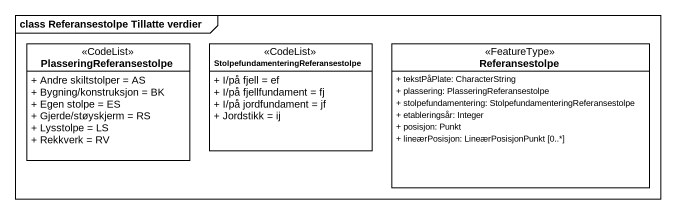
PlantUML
@startuml
mainframe class Referansestolpe Tillatte verdier
hide circle
hide empty members
skinparam classAttributeIconSize 0
class PlasseringReferansestolpe <<CodeList>> {
  + Andre skiltstolper = AS
  + Bygning/konstruksjon = BK
  + Egen stolpe = ES
  + Gjerde/støyskjerm = RS
  + Lysstolpe = LS
  + Rekkverk = RV
}
class "StolpefundamenteringReferansestolpe" as StolpefundamenteringReferans <<CodeList>> {
  + I/på fjell = ef
  + I/på fjellfundament = fj
  + I/på jordfundament = jf
  + Jordstikk = ij
}
class Referansestolpe <<FeatureType>> {
  + tekstPåPlate: CharacterString
  + plassering: PlasseringReferansestolpe
  + stolpefundamentering: StolpefundamenteringReferansestolpe
  + etableringsår: Integer
  + posisjon: Punkt
  + lineærPosisjon: LineærPosisjonPunkt [0..*]
}
@enduml
